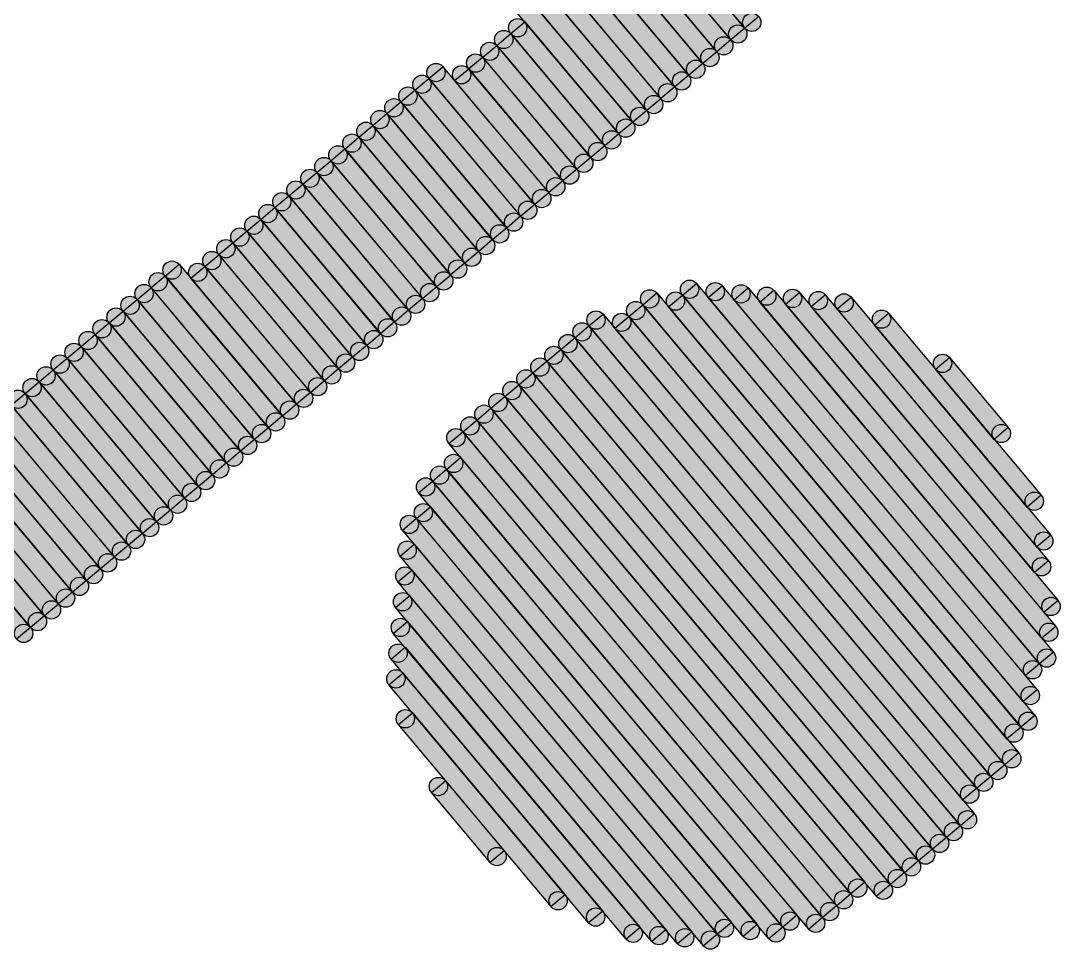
# Model space of a CAD drawing. Header units: millimetres. Extents: x -4 to 157, y -60 to 103.
# Drawn here: x 109.938 to 112.072, y -10.25 to -8.344 of the extents above; entities that cross this region are included whole.
import ezdxf

# ---------------------------------------------------------------- set-up
doc = ezdxf.new("R2010")
doc.units = ezdxf.units.MM
doc.layers.add('BottomSolder', color=6, linetype='Continuous', true_color=0xff00ff)

msp = doc.modelspace()

# ---------------------------------------------------------------- hatches: boundary and pattern name
at = {"layer": 'BottomSolder', "true_color": 0xff00ff}
for points in [[(95.9602, 10.0707), (95.989, 10.0948), (111.4536, -8.3351), (111.4248, -8.3593)], [(95.9314, 10.0466), (95.9602, 10.0708), (111.4249, -8.3592), (111.3961, -8.3833)], [(95.9028, 10.0225), (95.9316, 10.0466), (111.3959, -8.3834), (111.3672, -8.4075)], [(95.8739, 9.9983), (95.9027, 10.0224), (111.3674, -8.4075), (111.3387, -8.4316)], [(109.8864, -6.7594), (109.9151, -6.7352), (111.3386, -8.4315), (111.3098, -8.4557)], [(110.7262, -7.8185), (110.7549, -7.7943), (111.3097, -8.4556), (111.281, -8.4797)], [(110.9627, -8.159), (110.9915, -8.1348), (111.2811, -8.4798), (111.2524, -8.5039)], [(110.9823, -8.2406), (111.0111, -8.2164), (111.2522, -8.504), (111.2235, -8.5281)], [(110.9776, -8.2936), (111.0064, -8.2694), (111.2235, -8.5282), (111.1947, -8.5524)], [(110.9489, -8.3176), (110.9777, -8.2935), (111.1947, -8.5523), (111.166, -8.5764)], [(110.9442, -8.3705), (110.973, -8.3464), (111.166, -8.5764), (111.1373, -8.6005)], [(110.9156, -8.3945), (110.9444, -8.3704), (111.1373, -8.6006), (111.1085, -8.6247)], [(110.8868, -8.4188), (110.9155, -8.3947), (111.1085, -8.6245), (111.0798, -8.6487)], [(110.8579, -8.443), (110.8867, -8.4188), (111.0798, -8.6487), (111.0511, -8.6729)], [(110.7764, -8.4624), (110.8052, -8.4383), (111.0223, -8.697), (110.9935, -8.7211)], [(110.8292, -8.4668), (110.858, -8.4427), (111.0511, -8.6728), (111.0223, -8.6969)], [(110.7476, -8.4865), (110.7764, -8.4623), (110.9935, -8.721), (110.9648, -8.7452)], [(110.7188, -8.5107), (110.7476, -8.4866), (110.9647, -8.7454), (110.936, -8.7695)], [(110.6901, -8.5347), (110.7189, -8.5106), (110.936, -8.7694), (110.9072, -8.7936)], [(110.6613, -8.5589), (110.6901, -8.5347), (110.9072, -8.7934), (110.8785, -8.8176)], [(110.6326, -8.583), (110.6614, -8.5589), (110.8786, -8.8176), (110.8498, -8.8417)], [(110.6039, -8.6073), (110.6327, -8.5832), (110.8498, -8.8417), (110.821, -8.8658)], [(110.5751, -8.6314), (110.6038, -8.6072), (110.8211, -8.866), (110.7923, -8.8901)], [(110.5464, -8.6554), (110.5752, -8.6313), (110.7924, -8.89), (110.7636, -8.9142)], [(110.5176, -8.6795), (110.5464, -8.6554), (110.7634, -8.9141), (110.7347, -8.9383)], [(110.4889, -8.7035), (110.5176, -8.6794), (110.7347, -8.9384), (110.7059, -8.9625)], [(110.4601, -8.7277), (110.4888, -8.7036), (110.706, -8.9623), (110.6772, -8.9864)], [(110.4313, -8.7518), (110.4601, -8.7277), (110.6774, -8.9865), (110.6486, -9.0107)], [(110.4026, -8.776), (110.4313, -8.7518), (110.6486, -9.0106), (110.6198, -9.0348)], [(110.3738, -8.8001), (110.4026, -8.776), (110.6197, -9.0346), (110.5909, -9.0587)], [(110.3451, -8.8241), (110.3739, -8.8), (110.591, -9.0589), (110.5623, -9.083)], [(110.3164, -8.8483), (110.3451, -8.8242), (110.5623, -9.0831), (110.5336, -9.1072)], [(110.2347, -8.868), (110.2635, -8.8438), (110.5047, -9.1312), (110.476, -9.1554)], [(110.2876, -8.8725), (110.3163, -8.8484), (110.5334, -9.1071), (110.5047, -9.1312)], [(110.206, -8.8919), (110.2348, -8.8678), (110.476, -9.1553), (110.4472, -9.1795)], [(110.1772, -8.9162), (110.2059, -8.892), (110.4472, -9.1795), (110.4185, -9.2036)], [(111.297, -8.9074), (111.3258, -8.8832), (112.0253, -9.7172), (111.9966, -9.7413)], [(111.3498, -8.9122), (111.3785, -8.8881), (112.03, -9.6643), (112.0012, -9.6884)], [(111.4027, -8.9168), (111.4315, -8.8926), (112.0587, -9.6402), (112.0299, -9.6643)], [(111.4556, -8.9214), (111.4843, -8.8973), (112.0634, -9.5873), (112.0347, -9.6114)], [(110.1485, -8.9403), (110.1773, -8.9162), (110.4185, -9.2037), (110.3898, -9.2278)], [(111.2153, -8.9269), (111.2441, -8.9028), (111.9919, -9.7942), (111.9631, -9.8184)], [(111.2682, -8.9315), (111.297, -8.9074), (112.0205, -9.77), (111.9918, -9.7942)], [(111.5085, -8.9261), (111.5373, -8.902), (112.068, -9.5343), (112.0392, -9.5584)], [(111.5613, -8.9305), (111.59, -8.9064), (112.0485, -9.4527), (112.0197, -9.4768)], [(111.6142, -8.9353), (111.6429, -8.9112), (112.053, -9.3999), (112.0243, -9.4241)], [(110.1196, -8.9643), (110.1484, -8.9402), (110.3898, -9.2278), (110.361, -9.2519)], [(111.1866, -8.951), (111.2153, -8.9269), (111.9873, -9.847), (111.9585, -9.8712)], [(111.105, -8.9706), (111.1338, -8.9465), (111.9298, -9.8953), (111.901, -9.9195)], [(111.1578, -8.9752), (111.1866, -8.951), (111.9585, -9.8712), (111.9297, -9.8953)], [(111.6912, -8.9686), (111.7199, -8.9445), (112.0335, -9.3182), (112.0048, -9.3423)], [(110.0909, -8.9883), (110.1196, -8.9642), (110.3609, -9.2518), (110.3321, -9.2759)], [(111.0762, -8.9948), (111.105, -8.9706), (111.901, -9.9195), (111.8723, -9.9436)], [(110.0622, -9.0125), (110.0909, -8.9884), (110.3322, -9.276), (110.3035, -9.3001)], [(111.0474, -9.0189), (111.0761, -8.9947), (111.8963, -9.9723), (111.8676, -9.9964)], [(110.0336, -9.0368), (110.0623, -9.0127), (110.3036, -9.3002), (110.2749, -9.3243)], [(111.0186, -9.0429), (111.0473, -9.0188), (111.8677, -9.9965), (111.839, -10.0207)], [(110.0047, -9.0609), (110.0335, -9.0368), (110.2748, -9.3243), (110.246, -9.3485)], [(110.9898, -9.0671), (111.0186, -9.043), (111.839, -10.0206), (111.8103, -10.0447)], [(111.8164, -9.0594), (111.8451, -9.0353), (111.9658, -9.1792), (111.937, -9.2033)], [(109.9759, -9.085), (110.0047, -9.0609), (110.246, -9.3484), (110.2172, -9.3725)], [(110.961, -9.0912), (110.9897, -9.0671), (111.8102, -10.0447), (111.7815, -10.0688)], [(109.9473, -9.1092), (109.976, -9.085), (110.2173, -9.3725), (110.1885, -9.3966)], [(109.9185, -9.1332), (109.9472, -9.1091), (110.1885, -9.3966), (110.1597, -9.4208)], [(110.9323, -9.1153), (110.9611, -9.0912), (111.7814, -10.0688), (111.7526, -10.0929)], [(110.9036, -9.1395), (110.9323, -9.1154), (111.7525, -10.0928), (111.7238, -10.1169)], [(109.8897, -9.1573), (109.9185, -9.1332), (110.1597, -9.4207), (110.1309, -9.4448)], [(110.875, -9.1637), (110.9037, -9.1395), (111.7238, -10.117), (111.695, -10.1412)], [(109.8609, -9.1816), (109.8897, -9.1574), (110.131, -9.4449), (110.1023, -9.469)], [(110.8461, -9.1879), (110.8749, -9.1638), (111.6711, -10.1125), (111.6423, -10.1366)], [(109.8322, -9.2055), (109.8609, -9.1814), (110.1022, -9.469), (110.0734, -9.4931)], [(110.8175, -9.212), (110.8462, -9.1878), (111.6422, -10.1364), (111.6135, -10.1606)], [(109.8034, -9.2297), (109.8322, -9.2056), (110.0734, -9.4932), (110.0446, -9.5173)], [(109.7748, -9.2539), (109.8036, -9.2298), (110.0447, -9.5172), (110.016, -9.5413)], [(109.693, -9.2734), (109.7218, -9.2492), (109.9871, -9.5655), (109.9584, -9.5896)], [(109.746, -9.2779), (109.7748, -9.2538), (110.0159, -9.5414), (109.9871, -9.5655)], [(110.8127, -9.2649), (110.8414, -9.2407), (111.6134, -10.1606), (111.5847, -10.1848)], [(109.6643, -9.2974), (109.6931, -9.2732), (109.9586, -9.5896), (109.9298, -9.6137)], [(110.784, -9.2889), (110.8127, -9.2648), (111.5847, -10.1848), (111.556, -10.209)], [(110.7551, -9.313), (110.7839, -9.2889), (111.5318, -10.1803), (111.5031, -10.2044)], [(110.7506, -9.3659), (110.7793, -9.3417), (111.5031, -10.2044), (111.4743, -10.2286)], [(110.7218, -9.39), (110.7505, -9.3659), (111.4504, -10.1996), (111.4216, -10.2237)], [(110.7172, -9.4429), (110.746, -9.4188), (111.3974, -10.195), (111.3687, -10.2192)], [(110.7126, -9.4959), (110.7414, -9.4718), (111.3686, -10.2191), (111.3398, -10.2433)], [(110.708, -9.5487), (110.7368, -9.5246), (111.3158, -10.2145), (111.287, -10.2387)], [(110.7033, -9.6016), (110.7321, -9.5774), (111.2629, -10.2099), (111.2341, -10.2341)], [(110.6987, -9.6543), (110.7274, -9.6302), (111.21, -10.2053), (111.1813, -10.2294)], [(110.6941, -9.7072), (110.7229, -9.6831), (111.1331, -10.172), (111.1043, -10.1961)], [(110.7137, -9.7889), (110.7424, -9.7648), (111.056, -10.1385), (111.0273, -10.1626)], [(110.7814, -9.9281), (110.8102, -9.904), (110.9307, -10.0477), (110.9019, -10.0718)]]:
    msp.add_hatch(color=6, dxfattribs=at).paths.add_polyline_path(points, flags=0)
h = msp.add_hatch(color=6, dxfattribs=at)
edge = h.paths.add_edge_path(flags=0)
edge.add_arc((110.9586, -8.3584), 0.0188, 0, 360)
h = msp.add_hatch(color=6, dxfattribs=at)
edge = h.paths.add_edge_path(flags=0)
edge.add_arc((111.4392, -8.3472), 0.0188, 0, 360)
h = msp.add_hatch(color=6, dxfattribs=at)
edge = h.paths.add_edge_path(flags=0)
edge.add_arc((110.93, -8.3825), 0.0188, 0, 360)
h = msp.add_hatch(color=6, dxfattribs=at)
edge = h.paths.add_edge_path(flags=0)
edge.add_arc((111.4105, -8.3712), 0.0188, 0, 360)
h = msp.add_hatch(color=6, dxfattribs=at)
edge = h.paths.add_edge_path(flags=0)
edge.add_arc((111.3816, -8.3955), 0.0188, 0, 360)
h = msp.add_hatch(color=6, dxfattribs=at)
edge = h.paths.add_edge_path(flags=0)
edge.add_arc((110.9011, -8.4068), 0.0188, 0, 360)
h = msp.add_hatch(color=6, dxfattribs=at)
edge = h.paths.add_edge_path(flags=0)
edge.add_arc((111.3531, -8.4195), 0.0188, 0, 360)
h = msp.add_hatch(color=6, dxfattribs=at)
edge = h.paths.add_edge_path(flags=0)
edge.add_arc((110.8723, -8.4309), 0.0188, 0, 360)
h = msp.add_hatch(color=6, dxfattribs=at)
edge = h.paths.add_edge_path(flags=0)
edge.add_arc((111.3242, -8.4436), 0.0188, 0, 360)
h = msp.add_hatch(color=6, dxfattribs=at)
edge = h.paths.add_edge_path(flags=0)
edge.add_arc((110.7908, -8.4503), 0.0188, 0, 360)
h = msp.add_hatch(color=6, dxfattribs=at)
edge = h.paths.add_edge_path(flags=0)
edge.add_arc((110.8436, -8.4548), 0.0188, 0, 360)
h = msp.add_hatch(color=6, dxfattribs=at)
edge = h.paths.add_edge_path(flags=0)
edge.add_arc((111.2953, -8.4676), 0.0188, 0, 360)
h = msp.add_hatch(color=6, dxfattribs=at)
edge = h.paths.add_edge_path(flags=0)
edge.add_arc((110.762, -8.4744), 0.0188, 0, 360)
h = msp.add_hatch(color=6, dxfattribs=at)
edge = h.paths.add_edge_path(flags=0)
edge.add_arc((110.7332, -8.4987), 0.0188, 0, 360)
h = msp.add_hatch(color=6, dxfattribs=at)
edge = h.paths.add_edge_path(flags=0)
edge.add_arc((111.2667, -8.4918), 0.0188, 0, 360)
h = msp.add_hatch(color=6, dxfattribs=at)
edge = h.paths.add_edge_path(flags=0)
edge.add_arc((110.7045, -8.5227), 0.0188, 0, 360)
h = msp.add_hatch(color=6, dxfattribs=at)
edge = h.paths.add_edge_path(flags=0)
edge.add_arc((111.2378, -8.516), 0.0188, 0, 360)
h = msp.add_hatch(color=6, dxfattribs=at)
edge = h.paths.add_edge_path(flags=0)
edge.add_arc((110.6757, -8.5468), 0.0188, 0, 360)
h = msp.add_hatch(color=6, dxfattribs=at)
edge = h.paths.add_edge_path(flags=0)
edge.add_arc((111.2091, -8.5403), 0.0188, 0, 360)
h = msp.add_hatch(color=6, dxfattribs=at)
edge = h.paths.add_edge_path(flags=0)
edge.add_arc((110.647, -8.5709), 0.0188, 0, 360)
h = msp.add_hatch(color=6, dxfattribs=at)
edge = h.paths.add_edge_path(flags=0)
edge.add_arc((111.1804, -8.5644), 0.0188, 0, 360)
h = msp.add_hatch(color=6, dxfattribs=at)
edge = h.paths.add_edge_path(flags=0)
edge.add_arc((110.6183, -8.5952), 0.0188, 0, 360)
h = msp.add_hatch(color=6, dxfattribs=at)
edge = h.paths.add_edge_path(flags=0)
edge.add_arc((111.1516, -8.5885), 0.0188, 0, 360)
h = msp.add_hatch(color=6, dxfattribs=at)
edge = h.paths.add_edge_path(flags=0)
edge.add_arc((111.1229, -8.6126), 0.0188, 0, 360)
h = msp.add_hatch(color=6, dxfattribs=at)
edge = h.paths.add_edge_path(flags=0)
edge.add_arc((110.5895, -8.6193), 0.0188, 0, 360)
h = msp.add_hatch(color=6, dxfattribs=at)
edge = h.paths.add_edge_path(flags=0)
edge.add_arc((111.0942, -8.6366), 0.0188, 0, 360)
h = msp.add_hatch(color=6, dxfattribs=at)
edge = h.paths.add_edge_path(flags=0)
edge.add_arc((110.5608, -8.6433), 0.0188, 0, 360)
h = msp.add_hatch(color=6, dxfattribs=at)
edge = h.paths.add_edge_path(flags=0)
edge.add_arc((111.0654, -8.6608), 0.0188, 0, 360)
h = msp.add_hatch(color=6, dxfattribs=at)
edge = h.paths.add_edge_path(flags=0)
edge.add_arc((110.532, -8.6675), 0.0188, 0, 360)
h = msp.add_hatch(color=6, dxfattribs=at)
edge = h.paths.add_edge_path(flags=0)
edge.add_arc((110.5032, -8.6915), 0.0188, 0, 360)
h = msp.add_hatch(color=6, dxfattribs=at)
edge = h.paths.add_edge_path(flags=0)
edge.add_arc((111.0367, -8.6849), 0.0188, 0, 360)
h = msp.add_hatch(color=6, dxfattribs=at)
edge = h.paths.add_edge_path(flags=0)
edge.add_arc((110.4744, -8.7156), 0.0188, 0, 360)
h = msp.add_hatch(color=6, dxfattribs=at)
edge = h.paths.add_edge_path(flags=0)
edge.add_arc((111.0079, -8.709), 0.0188, 0, 360)
h = msp.add_hatch(color=6, dxfattribs=at)
edge = h.paths.add_edge_path(flags=0)
edge.add_arc((110.4457, -8.7398), 0.0188, 0, 360)
h = msp.add_hatch(color=6, dxfattribs=at)
edge = h.paths.add_edge_path(flags=0)
edge.add_arc((110.9792, -8.7331), 0.0188, 0, 360)
h = msp.add_hatch(color=6, dxfattribs=at)
edge = h.paths.add_edge_path(flags=0)
edge.add_arc((110.4169, -8.7639), 0.0188, 0, 360)
h = msp.add_hatch(color=6, dxfattribs=at)
edge = h.paths.add_edge_path(flags=0)
edge.add_arc((110.9504, -8.7574), 0.0188, 0, 360)
h = msp.add_hatch(color=6, dxfattribs=at)
edge = h.paths.add_edge_path(flags=0)
edge.add_arc((110.3882, -8.7881), 0.0188, 0, 360)
h = msp.add_hatch(color=6, dxfattribs=at)
edge = h.paths.add_edge_path(flags=0)
edge.add_arc((110.9216, -8.7815), 0.0188, 0, 360)
h = msp.add_hatch(color=6, dxfattribs=at)
edge = h.paths.add_edge_path(flags=0)
edge.add_arc((110.8929, -8.8055), 0.0188, 0, 360)
h = msp.add_hatch(color=6, dxfattribs=at)
edge = h.paths.add_edge_path(flags=0)
edge.add_arc((110.3595, -8.812), 0.0188, 0, 360)
h = msp.add_hatch(color=6, dxfattribs=at)
edge = h.paths.add_edge_path(flags=0)
edge.add_arc((110.8642, -8.8296), 0.0188, 0, 360)
h = msp.add_hatch(color=6, dxfattribs=at)
edge = h.paths.add_edge_path(flags=0)
edge.add_arc((110.3307, -8.8363), 0.0188, 0, 360)
h = msp.add_hatch(color=6, dxfattribs=at)
edge = h.paths.add_edge_path(flags=0)
edge.add_arc((110.2491, -8.8559), 0.0188, 0, 360)
h = msp.add_hatch(color=6, dxfattribs=at)
edge = h.paths.add_edge_path(flags=0)
edge.add_arc((110.3019, -8.8605), 0.0188, 0, 360)
h = msp.add_hatch(color=6, dxfattribs=at)
edge = h.paths.add_edge_path(flags=0)
edge.add_arc((110.8354, -8.8538), 0.0188, 0, 360)
h = msp.add_hatch(color=6, dxfattribs=at)
edge = h.paths.add_edge_path(flags=0)
edge.add_arc((110.2204, -8.8798), 0.0188, 0, 360)
h = msp.add_hatch(color=6, dxfattribs=at)
edge = h.paths.add_edge_path(flags=0)
edge.add_arc((110.8067, -8.8781), 0.0188, 0, 360)
h = msp.add_hatch(color=6, dxfattribs=at)
edge = h.paths.add_edge_path(flags=0)
edge.add_arc((111.3114, -8.8953), 0.0188, 0, 360)
h = msp.add_hatch(color=6, dxfattribs=at)
edge = h.paths.add_edge_path(flags=0)
edge.add_arc((110.1916, -8.9041), 0.0188, 0, 360)
h = msp.add_hatch(color=6, dxfattribs=at)
edge = h.paths.add_edge_path(flags=0)
edge.add_arc((110.778, -8.9021), 0.0188, 0, 360)
h = msp.add_hatch(color=6, dxfattribs=at)
edge = h.paths.add_edge_path(flags=0)
edge.add_arc((111.2297, -8.9149), 0.0188, 0, 360)
h = msp.add_hatch(color=6, dxfattribs=at)
edge = h.paths.add_edge_path(flags=0)
edge.add_arc((111.3642, -8.9001), 0.0188, 0, 360)
h = msp.add_hatch(color=6, dxfattribs=at)
edge = h.paths.add_edge_path(flags=0)
edge.add_arc((111.4171, -8.9047), 0.0188, 0, 360)
h = msp.add_hatch(color=6, dxfattribs=at)
edge = h.paths.add_edge_path(flags=0)
edge.add_arc((111.47, -8.9094), 0.0188, 0, 360)
h = msp.add_hatch(color=6, dxfattribs=at)
edge = h.paths.add_edge_path(flags=0)
edge.add_arc((111.5229, -8.914), 0.0188, 0, 360)
h = msp.add_hatch(color=6, dxfattribs=at)
edge = h.paths.add_edge_path(flags=0)
edge.add_arc((110.1629, -8.9282), 0.0188, 0, 360)
h = msp.add_hatch(color=6, dxfattribs=at)
edge = h.paths.add_edge_path(flags=0)
edge.add_arc((110.749, -8.9262), 0.0188, 0, 360)
h = msp.add_hatch(color=6, dxfattribs=at)
edge = h.paths.add_edge_path(flags=0)
edge.add_arc((111.2826, -8.9195), 0.0188, 0, 360)
h = msp.add_hatch(color=6, dxfattribs=at)
edge = h.paths.add_edge_path(flags=0)
edge.add_arc((111.5757, -8.9184), 0.0188, 0, 360)
h = msp.add_hatch(color=6, dxfattribs=at)
edge = h.paths.add_edge_path(flags=0)
edge.add_arc((111.6286, -8.9233), 0.0188, 0, 360)
h = msp.add_hatch(color=6, dxfattribs=at)
edge = h.paths.add_edge_path(flags=0)
edge.add_arc((110.134, -8.9523), 0.0188, 0, 360)
h = msp.add_hatch(color=6, dxfattribs=at)
edge = h.paths.add_edge_path(flags=0)
edge.add_arc((110.7203, -8.9504), 0.0188, 0, 360)
h = msp.add_hatch(color=6, dxfattribs=at)
edge = h.paths.add_edge_path(flags=0)
edge.add_arc((111.1194, -8.9585), 0.0188, 0, 360)
h = msp.add_hatch(color=6, dxfattribs=at)
edge = h.paths.add_edge_path(flags=0)
edge.add_arc((111.2009, -8.939), 0.0188, 0, 360)
h = msp.add_hatch(color=6, dxfattribs=at)
edge = h.paths.add_edge_path(flags=0)
edge.add_arc((111.7056, -8.9566), 0.0188, 0, 360)
h = msp.add_hatch(color=6, dxfattribs=at)
edge = h.paths.add_edge_path(flags=0)
edge.add_arc((110.1052, -8.9763), 0.0188, 0, 360)
h = msp.add_hatch(color=6, dxfattribs=at)
edge = h.paths.add_edge_path(flags=0)
edge.add_arc((110.6916, -8.9744), 0.0188, 0, 360)
h = msp.add_hatch(color=6, dxfattribs=at)
edge = h.paths.add_edge_path(flags=0)
edge.add_arc((111.1722, -8.9631), 0.0188, 0, 360)
h = msp.add_hatch(color=6, dxfattribs=at)
edge = h.paths.add_edge_path(flags=0)
edge.add_arc((110.0766, -9.0004), 0.0188, 0, 360)
h = msp.add_hatch(color=6, dxfattribs=at)
edge = h.paths.add_edge_path(flags=0)
edge.add_arc((110.663, -8.9986), 0.0188, 0, 360)
h = msp.add_hatch(color=6, dxfattribs=at)
edge = h.paths.add_edge_path(flags=0)
edge.add_arc((111.0906, -8.9827), 0.0188, 0, 360)
h = msp.add_hatch(color=6, dxfattribs=at)
edge = h.paths.add_edge_path(flags=0)
edge.add_arc((110.6342, -9.0227), 0.0188, 0, 360)
h = msp.add_hatch(color=6, dxfattribs=at)
edge = h.paths.add_edge_path(flags=0)
edge.add_arc((111.0618, -9.0068), 0.0188, 0, 360)
h = msp.add_hatch(color=6, dxfattribs=at)
edge = h.paths.add_edge_path(flags=0)
edge.add_arc((110.0479, -9.0247), 0.0188, 0, 360)
h = msp.add_hatch(color=6, dxfattribs=at)
edge = h.paths.add_edge_path(flags=0)
edge.add_arc((111.0329, -9.0309), 0.0188, 0, 360)
h = msp.add_hatch(color=6, dxfattribs=at)
edge = h.paths.add_edge_path(flags=0)
edge.add_arc((110.0191, -9.0488), 0.0188, 0, 360)
h = msp.add_hatch(color=6, dxfattribs=at)
edge = h.paths.add_edge_path(flags=0)
edge.add_arc((110.6053, -9.0467), 0.0188, 0, 360)
h = msp.add_hatch(color=6, dxfattribs=at)
edge = h.paths.add_edge_path(flags=0)
edge.add_arc((111.0042, -9.055), 0.0188, 0, 360)
h = msp.add_hatch(color=6, dxfattribs=at)
edge = h.paths.add_edge_path(flags=0)
edge.add_arc((111.8308, -9.0474), 0.0188, 0, 360)
h = msp.add_hatch(color=6, dxfattribs=at)
edge = h.paths.add_edge_path(flags=0)
edge.add_arc((109.9903, -9.073), 0.0188, 0, 360)
h = msp.add_hatch(color=6, dxfattribs=at)
edge = h.paths.add_edge_path(flags=0)
edge.add_arc((110.5767, -9.0709), 0.0188, 0, 360)
h = msp.add_hatch(color=6, dxfattribs=at)
edge = h.paths.add_edge_path(flags=0)
edge.add_arc((110.9754, -9.0792), 0.0188, 0, 360)
h = msp.add_hatch(color=6, dxfattribs=at)
edge = h.paths.add_edge_path(flags=0)
edge.add_arc((109.9616, -9.0971), 0.0188, 0, 360)
h = msp.add_hatch(color=6, dxfattribs=at)
edge = h.paths.add_edge_path(flags=0)
edge.add_arc((110.548, -9.0952), 0.0188, 0, 360)
h = msp.add_hatch(color=6, dxfattribs=at)
edge = h.paths.add_edge_path(flags=0)
edge.add_arc((110.9467, -9.1032), 0.0188, 0, 360)
h = msp.add_hatch(color=6, dxfattribs=at)
edge = h.paths.add_edge_path(flags=0)
edge.add_arc((109.9328, -9.1211), 0.0188, 0, 360)
h = msp.add_hatch(color=6, dxfattribs=at)
edge = h.paths.add_edge_path(flags=0)
edge.add_arc((110.5191, -9.1191), 0.0188, 0, 360)
h = msp.add_hatch(color=6, dxfattribs=at)
edge = h.paths.add_edge_path(flags=0)
edge.add_arc((110.918, -9.1275), 0.0188, 0, 360)
h = msp.add_hatch(color=6, dxfattribs=at)
edge = h.paths.add_edge_path(flags=0)
edge.add_arc((110.4904, -9.1433), 0.0188, 0, 360)
h = msp.add_hatch(color=6, dxfattribs=at)
edge = h.paths.add_edge_path(flags=0)
edge.add_arc((110.8893, -9.1516), 0.0188, 0, 360)
h = msp.add_hatch(color=6, dxfattribs=at)
edge = h.paths.add_edge_path(flags=0)
edge.add_arc((110.4616, -9.1674), 0.0188, 0, 360)
h = msp.add_hatch(color=6, dxfattribs=at)
edge = h.paths.add_edge_path(flags=0)
edge.add_arc((110.4328, -9.1915), 0.0188, 0, 360)
h = msp.add_hatch(color=6, dxfattribs=at)
edge = h.paths.add_edge_path(flags=0)
edge.add_arc((110.8605, -9.1758), 0.0188, 0, 360)
h = msp.add_hatch(color=6, dxfattribs=at)
edge = h.paths.add_edge_path(flags=0)
edge.add_arc((111.9514, -9.1913), 0.0188, 0, 360)
h = msp.add_hatch(color=6, dxfattribs=at)
edge = h.paths.add_edge_path(flags=0)
edge.add_arc((110.4042, -9.2157), 0.0188, 0, 360)
h = msp.add_hatch(color=6, dxfattribs=at)
edge = h.paths.add_edge_path(flags=0)
edge.add_arc((110.8319, -9.1999), 0.0188, 0, 360)
h = msp.add_hatch(color=6, dxfattribs=at)
edge = h.paths.add_edge_path(flags=0)
edge.add_arc((110.3754, -9.2399), 0.0188, 0, 360)
h = msp.add_hatch(color=6, dxfattribs=at)
edge = h.paths.add_edge_path(flags=0)
edge.add_arc((110.827, -9.2528), 0.0188, 0, 360)
h = msp.add_hatch(color=6, dxfattribs=at)
edge = h.paths.add_edge_path(flags=0)
edge.add_arc((110.3465, -9.2639), 0.0188, 0, 360)
h = msp.add_hatch(color=6, dxfattribs=at)
edge = h.paths.add_edge_path(flags=0)
edge.add_arc((110.7983, -9.2768), 0.0188, 0, 360)
h = msp.add_hatch(color=6, dxfattribs=at)
edge = h.paths.add_edge_path(flags=0)
edge.add_arc((110.3178, -9.288), 0.0188, 0, 360)
h = msp.add_hatch(color=6, dxfattribs=at)
edge = h.paths.add_edge_path(flags=0)
edge.add_arc((110.7695, -9.301), 0.0188, 0, 360)
h = msp.add_hatch(color=6, dxfattribs=at)
edge = h.paths.add_edge_path(flags=0)
edge.add_arc((110.2892, -9.3122), 0.0188, 0, 360)
h = msp.add_hatch(color=6, dxfattribs=at)
edge = h.paths.add_edge_path(flags=0)
edge.add_arc((110.2604, -9.3364), 0.0188, 0, 360)
h = msp.add_hatch(color=6, dxfattribs=at)
edge = h.paths.add_edge_path(flags=0)
edge.add_arc((112.0191, -9.3303), 0.0188, 0, 360)
h = msp.add_hatch(color=6, dxfattribs=at)
edge = h.paths.add_edge_path(flags=0)
edge.add_arc((110.2316, -9.3604), 0.0188, 0, 360)
h = msp.add_hatch(color=6, dxfattribs=at)
edge = h.paths.add_edge_path(flags=0)
edge.add_arc((110.7649, -9.3538), 0.0188, 0, 360)
h = msp.add_hatch(color=6, dxfattribs=at)
edge = h.paths.add_edge_path(flags=0)
edge.add_arc((110.2029, -9.3846), 0.0188, 0, 360)
h = msp.add_hatch(color=6, dxfattribs=at)
edge = h.paths.add_edge_path(flags=0)
edge.add_arc((110.7362, -9.3779), 0.0188, 0, 360)
h = msp.add_hatch(color=6, dxfattribs=at)
edge = h.paths.add_edge_path(flags=0)
edge.add_arc((110.1741, -9.4087), 0.0188, 0, 360)
h = msp.add_hatch(color=6, dxfattribs=at)
edge = h.paths.add_edge_path(flags=0)
edge.add_arc((112.0387, -9.412), 0.0188, 0, 360)
h = msp.add_hatch(color=6, dxfattribs=at)
edge = h.paths.add_edge_path(flags=0)
edge.add_arc((110.1453, -9.4328), 0.0188, 0, 360)
h = msp.add_hatch(color=6, dxfattribs=at)
edge = h.paths.add_edge_path(flags=0)
edge.add_arc((110.7316, -9.4309), 0.0188, 0, 360)
h = msp.add_hatch(color=6, dxfattribs=at)
edge = h.paths.add_edge_path(flags=0)
edge.add_arc((110.1167, -9.457), 0.0188, 0, 360)
h = msp.add_hatch(color=6, dxfattribs=at)
edge = h.paths.add_edge_path(flags=0)
edge.add_arc((112.0341, -9.4648), 0.0188, 0, 360)
h = msp.add_hatch(color=6, dxfattribs=at)
edge = h.paths.add_edge_path(flags=0)
edge.add_arc((110.0878, -9.481), 0.0188, 0, 360)
h = msp.add_hatch(color=6, dxfattribs=at)
edge = h.paths.add_edge_path(flags=0)
edge.add_arc((110.727, -9.4838), 0.0188, 0, 360)
h = msp.add_hatch(color=6, dxfattribs=at)
edge = h.paths.add_edge_path(flags=0)
edge.add_arc((110.059, -9.5052), 0.0188, 0, 360)
h = msp.add_hatch(color=6, dxfattribs=at)
edge = h.paths.add_edge_path(flags=0)
edge.add_arc((110.0304, -9.5293), 0.0188, 0, 360)
h = msp.add_hatch(color=6, dxfattribs=at)
edge = h.paths.add_edge_path(flags=0)
edge.add_arc((110.0015, -9.5534), 0.0188, 0, 360)
h = msp.add_hatch(color=6, dxfattribs=at)
edge = h.paths.add_edge_path(flags=0)
edge.add_arc((110.7224, -9.5367), 0.0188, 0, 360)
h = msp.add_hatch(color=6, dxfattribs=at)
edge = h.paths.add_edge_path(flags=0)
edge.add_arc((112.0536, -9.5464), 0.0188, 0, 360)
h = msp.add_hatch(color=6, dxfattribs=at)
edge = h.paths.add_edge_path(flags=0)
edge.add_arc((109.9728, -9.5775), 0.0188, 0, 360)
h = msp.add_hatch(color=6, dxfattribs=at)
edge = h.paths.add_edge_path(flags=0)
edge.add_arc((110.7177, -9.5895), 0.0188, 0, 360)
h = msp.add_hatch(color=6, dxfattribs=at)
edge = h.paths.add_edge_path(flags=0)
edge.add_arc((112.049, -9.5993), 0.0188, 0, 360)
h = msp.add_hatch(color=6, dxfattribs=at)
edge = h.paths.add_edge_path(flags=0)
edge.add_arc((109.9442, -9.6016), 0.0188, 0, 360)
h = msp.add_hatch(color=6, dxfattribs=at)
edge = h.paths.add_edge_path(flags=0)
edge.add_arc((110.7131, -9.6423), 0.0188, 0, 360)
h = msp.add_hatch(color=6, dxfattribs=at)
edge = h.paths.add_edge_path(flags=0)
edge.add_arc((112.0443, -9.6523), 0.0188, 0, 360)
h = msp.add_hatch(color=6, dxfattribs=at)
edge = h.paths.add_edge_path(flags=0)
edge.add_arc((112.0156, -9.6763), 0.0188, 0, 360)
h = msp.add_hatch(color=6, dxfattribs=at)
edge = h.paths.add_edge_path(flags=0)
edge.add_arc((110.7085, -9.6951), 0.0188, 0, 360)
h = msp.add_hatch(color=6, dxfattribs=at)
edge = h.paths.add_edge_path(flags=0)
edge.add_arc((112.0109, -9.7292), 0.0188, 0, 360)
h = msp.add_hatch(color=6, dxfattribs=at)
edge = h.paths.add_edge_path(flags=0)
edge.add_arc((110.728, -9.7769), 0.0188, 0, 360)
h = msp.add_hatch(color=6, dxfattribs=at)
edge = h.paths.add_edge_path(flags=0)
edge.add_arc((112.0062, -9.7821), 0.0188, 0, 360)
h = msp.add_hatch(color=6, dxfattribs=at)
edge = h.paths.add_edge_path(flags=0)
edge.add_arc((111.9775, -9.8063), 0.0188, 0, 360)
h = msp.add_hatch(color=6, dxfattribs=at)
edge = h.paths.add_edge_path(flags=0)
edge.add_arc((111.9729, -9.8591), 0.0188, 0, 360)
h = msp.add_hatch(color=6, dxfattribs=at)
edge = h.paths.add_edge_path(flags=0)
edge.add_arc((111.9441, -9.8832), 0.0188, 0, 360)
h = msp.add_hatch(color=6, dxfattribs=at)
edge = h.paths.add_edge_path(flags=0)
edge.add_arc((110.7958, -9.916), 0.0188, 0, 360)
h = msp.add_hatch(color=6, dxfattribs=at)
edge = h.paths.add_edge_path(flags=0)
edge.add_arc((111.9154, -9.9074), 0.0188, 0, 360)
h = msp.add_hatch(color=6, dxfattribs=at)
edge = h.paths.add_edge_path(flags=0)
edge.add_arc((111.8867, -9.9315), 0.0188, 0, 360)
h = msp.add_hatch(color=6, dxfattribs=at)
edge = h.paths.add_edge_path(flags=0)
edge.add_arc((111.8819, -9.9843), 0.0188, 0, 360)
h = msp.add_hatch(color=6, dxfattribs=at)
edge = h.paths.add_edge_path(flags=0)
edge.add_arc((111.8533, -10.0086), 0.0188, 0, 360)
h = msp.add_hatch(color=6, dxfattribs=at)
edge = h.paths.add_edge_path(flags=0)
edge.add_arc((111.8247, -10.0327), 0.0188, 0, 360)
h = msp.add_hatch(color=6, dxfattribs=at)
edge = h.paths.add_edge_path(flags=0)
edge.add_arc((110.9163, -10.0597), 0.0188, 0, 360)
h = msp.add_hatch(color=6, dxfattribs=at)
edge = h.paths.add_edge_path(flags=0)
edge.add_arc((111.7959, -10.0567), 0.0188, 0, 360)
h = msp.add_hatch(color=6, dxfattribs=at)
edge = h.paths.add_edge_path(flags=0)
edge.add_arc((111.767, -10.0809), 0.0188, 0, 360)
h = msp.add_hatch(color=6, dxfattribs=at)
edge = h.paths.add_edge_path(flags=0)
edge.add_arc((111.7382, -10.1049), 0.0188, 0, 360)
h = msp.add_hatch(color=6, dxfattribs=at)
edge = h.paths.add_edge_path(flags=0)
edge.add_arc((111.6567, -10.1246), 0.0188, 0, 360)
h = msp.add_hatch(color=6, dxfattribs=at)
edge = h.paths.add_edge_path(flags=0)
edge.add_arc((111.7094, -10.1291), 0.0188, 0, 360)
h = msp.add_hatch(color=6, dxfattribs=at)
edge = h.paths.add_edge_path(flags=0)
edge.add_arc((111.0416, -10.1505), 0.0188, 0, 360)
h = msp.add_hatch(color=6, dxfattribs=at)
edge = h.paths.add_edge_path(flags=0)
edge.add_arc((111.6278, -10.1485), 0.0188, 0, 360)
h = msp.add_hatch(color=6, dxfattribs=at)
edge = h.paths.add_edge_path(flags=0)
edge.add_arc((111.5991, -10.1727), 0.0188, 0, 360)
h = msp.add_hatch(color=6, dxfattribs=at)
edge = h.paths.add_edge_path(flags=0)
edge.add_arc((111.1187, -10.184), 0.0188, 0, 360)
h = msp.add_hatch(color=6, dxfattribs=at)
edge = h.paths.add_edge_path(flags=0)
edge.add_arc((111.5174, -10.1923), 0.0188, 0, 360)
h = msp.add_hatch(color=6, dxfattribs=at)
edge = h.paths.add_edge_path(flags=0)
edge.add_arc((111.5704, -10.1969), 0.0188, 0, 360)
h = msp.add_hatch(color=6, dxfattribs=at)
edge = h.paths.add_edge_path(flags=0)
edge.add_arc((111.1957, -10.2174), 0.0188, 0, 360)
h = msp.add_hatch(color=6, dxfattribs=at)
edge = h.paths.add_edge_path(flags=0)
edge.add_arc((111.3831, -10.2071), 0.0188, 0, 360)
h = msp.add_hatch(color=6, dxfattribs=at)
edge = h.paths.add_edge_path(flags=0)
edge.add_arc((111.436, -10.2117), 0.0188, 0, 360)
h = msp.add_hatch(color=6, dxfattribs=at)
edge = h.paths.add_edge_path(flags=0)
edge.add_arc((111.4887, -10.2165), 0.0188, 0, 360)
h = msp.add_hatch(color=6, dxfattribs=at)
edge = h.paths.add_edge_path(flags=0)
edge.add_arc((111.2485, -10.222), 0.0188, 0, 360)
h = msp.add_hatch(color=6, dxfattribs=at)
edge = h.paths.add_edge_path(flags=0)
edge.add_arc((111.3014, -10.2266), 0.0188, 0, 360)
h = msp.add_hatch(color=6, dxfattribs=at)
edge = h.paths.add_edge_path(flags=0)
edge.add_arc((111.3542, -10.2312), 0.0188, 0, 360)

# ---------------------------------------------------------------- linework, layer by layer
at = {"layer": 'BottomSolder', "color": 6, "true_color": 0xff00ff}
for p, q in [((95.9602, 10.0708), (111.4249, -8.3592)), ((111.4248, -8.3593), (95.9602, 10.0707)), ((111.3961, -8.3833), (95.9314, 10.0466)), ((95.9316, 10.0466), (111.3959, -8.3834)), ((95.9027, 10.0224), (111.3674, -8.4075)), ((111.3672, -8.4075), (95.9028, 10.0225)), ((111.3387, -8.4316), (95.8739, 9.9983)), ((109.9151, -6.7352), (111.3386, -8.4315)), ((111.3098, -8.4557), (109.8864, -6.7594)), ((110.7549, -7.7943), (111.3097, -8.4556)), ((111.281, -8.4797), (110.7262, -7.8185)), ((110.9915, -8.1348), (111.2811, -8.4798)), ((111.2524, -8.5039), (110.9627, -8.159)), ((111.0111, -8.2164), (111.2522, -8.504)), ((111.2235, -8.5281), (110.9823, -8.2406)), ((111.0064, -8.2694), (111.2235, -8.5282)), ((111.1947, -8.5524), (110.9776, -8.2936)), ((110.9777, -8.2935), (111.1947, -8.5523)), ((111.166, -8.5764), (110.9489, -8.3176)), ((111.4536, -8.3351), (111.4248, -8.3593)), ((110.9442, -8.3705), (110.973, -8.3464)), ((110.973, -8.3464), (111.166, -8.5764)), ((111.4249, -8.3592), (111.3961, -8.3833)), ((110.9156, -8.3945), (110.9444, -8.3704)), ((111.1373, -8.6005), (110.9442, -8.3705)), ((110.9444, -8.3704), (111.1373, -8.6006)), ((111.3959, -8.3834), (111.3672, -8.4075)), ((110.8868, -8.4188), (110.9155, -8.3947)), ((110.9155, -8.3947), (111.1085, -8.6245)), ((111.1085, -8.6247), (110.9156, -8.3945)), ((111.3674, -8.4075), (111.3387, -8.4316)), ((110.8579, -8.443), (110.8867, -8.4188)), ((110.8867, -8.4188), (111.0798, -8.6487)), ((111.0798, -8.6487), (110.8868, -8.4188)), ((110.7764, -8.4624), (110.8052, -8.4383)), ((110.8052, -8.4383), (111.0223, -8.697)), ((110.8292, -8.4668), (110.858, -8.4427)), ((111.0511, -8.6729), (110.8579, -8.443)), ((110.858, -8.4427), (111.0511, -8.6728)), ((111.3386, -8.4315), (111.3098, -8.4557)), ((110.7476, -8.4865), (110.7764, -8.4623)), ((110.7764, -8.4623), (110.9935, -8.721)), ((110.9935, -8.7211), (110.7764, -8.4624)), ((111.0223, -8.6969), (110.8292, -8.4668)), ((111.3097, -8.4556), (111.281, -8.4797)), ((110.7188, -8.5107), (110.7476, -8.4866)), ((110.9648, -8.7452), (110.7476, -8.4865)), ((110.7476, -8.4866), (110.9647, -8.7454)), ((111.2811, -8.4798), (111.2524, -8.5039)), ((110.6901, -8.5347), (110.7189, -8.5106)), ((110.936, -8.7695), (110.7188, -8.5107)), ((110.7189, -8.5106), (110.936, -8.7694)), ((111.2522, -8.504), (111.2235, -8.5281)), ((110.6613, -8.5589), (110.6901, -8.5347)), ((110.9072, -8.7936), (110.6901, -8.5347)), ((110.6901, -8.5347), (110.9072, -8.7934)), ((111.2235, -8.5282), (111.1947, -8.5524)), ((111.1947, -8.5523), (111.166, -8.5764)), ((110.6326, -8.583), (110.6614, -8.5589)), ((110.8785, -8.8176), (110.6613, -8.5589)), ((110.6614, -8.5589), (110.8786, -8.8176)), ((111.166, -8.5764), (111.1373, -8.6005)), ((110.6039, -8.6073), (110.6327, -8.5832)), ((110.8498, -8.8417), (110.6326, -8.583)), ((110.6327, -8.5832), (110.8498, -8.8417)), ((110.5751, -8.6314), (110.6038, -8.6072)), ((110.6038, -8.6072), (110.8211, -8.866)), ((110.821, -8.8658), (110.6039, -8.6073)), ((111.1373, -8.6006), (111.1085, -8.6247)), ((110.5464, -8.6554), (110.5752, -8.6313)), ((110.7923, -8.8901), (110.5751, -8.6314)), ((110.5752, -8.6313), (110.7924, -8.89)), ((111.1085, -8.6245), (111.0798, -8.6487)), ((110.5176, -8.6795), (110.5464, -8.6554)), ((110.7636, -8.9142), (110.5464, -8.6554)), ((110.5464, -8.6554), (110.7634, -8.9141)), ((111.0798, -8.6487), (111.0511, -8.6729)), ((110.4889, -8.7035), (110.5176, -8.6794)), ((110.5176, -8.6794), (110.7347, -8.9384)), ((110.7347, -8.9383), (110.5176, -8.6795)), ((111.0511, -8.6728), (111.0223, -8.6969)), ((110.4601, -8.7277), (110.4888, -8.7036)), ((110.4888, -8.7036), (110.706, -8.9623)), ((110.7059, -8.9625), (110.4889, -8.7035)), ((111.0223, -8.697), (110.9935, -8.7211)), ((110.9935, -8.721), (110.9648, -8.7452)), ((110.4313, -8.7518), (110.4601, -8.7277)), ((110.6772, -8.9864), (110.4601, -8.7277)), ((110.4601, -8.7277), (110.6774, -8.9865)), ((110.9647, -8.7454), (110.936, -8.7695)), ((110.4026, -8.776), (110.4313, -8.7518)), ((110.6486, -9.0107), (110.4313, -8.7518)), ((110.4313, -8.7518), (110.6486, -9.0106)), ((110.936, -8.7694), (110.9072, -8.7936)), ((110.3738, -8.8001), (110.4026, -8.776)), ((110.6198, -9.0348), (110.4026, -8.776)), ((110.4026, -8.776), (110.6197, -9.0346)), ((110.3451, -8.8241), (110.3739, -8.8)), ((110.5909, -9.0587), (110.3738, -8.8001)), ((110.3739, -8.8), (110.591, -9.0589)), ((110.9072, -8.7934), (110.8785, -8.8176)), ((110.3164, -8.8483), (110.3451, -8.8242)), ((110.5623, -9.083), (110.3451, -8.8241)), ((110.3451, -8.8242), (110.5623, -9.0831)), ((110.8786, -8.8176), (110.8498, -8.8417)), ((110.2347, -8.868), (110.2635, -8.8438)), ((110.2635, -8.8438), (110.5047, -9.1312)), ((110.2876, -8.8725), (110.3163, -8.8484)), ((110.3163, -8.8484), (110.5334, -9.1071)), ((110.5336, -9.1072), (110.3164, -8.8483)), ((110.8498, -8.8417), (110.821, -8.8658)), ((110.206, -8.8919), (110.2348, -8.8678)), ((110.476, -9.1554), (110.2347, -8.868)), ((110.2348, -8.8678), (110.476, -9.1553)), ((110.5047, -9.1312), (110.2876, -8.8725)), ((110.8211, -8.866), (110.7923, -8.8901)), ((110.1772, -8.9162), (110.2059, -8.892)), ((110.2059, -8.892), (110.4472, -9.1795)), ((110.4472, -9.1795), (110.206, -8.8919)), ((110.7924, -8.89), (110.7636, -8.9142)), ((111.297, -8.9074), (111.3258, -8.8832)), ((111.3258, -8.8832), (112.0253, -9.7172)), ((111.3498, -8.9122), (111.3785, -8.8881)), ((111.3785, -8.8881), (112.03, -9.6643)), ((111.4027, -8.9168), (111.4315, -8.8926)), ((111.4315, -8.8926), (112.0587, -9.6402)), ((111.4556, -8.9214), (111.4843, -8.8973)), ((111.4843, -8.8973), (112.0634, -9.5873)), ((110.1485, -8.9403), (110.1773, -8.9162)), ((110.4185, -9.2036), (110.1772, -8.9162)), ((110.1773, -8.9162), (110.4185, -9.2037)), ((110.7634, -8.9141), (110.7347, -8.9383)), ((111.2153, -8.9269), (111.2441, -8.9028)), ((111.2441, -8.9028), (111.9919, -9.7942)), ((111.2682, -8.9315), (111.297, -8.9074)), ((111.9966, -9.7413), (111.297, -8.9074)), ((111.297, -8.9074), (112.0205, -9.77)), ((112.0012, -9.6884), (111.3498, -8.9122)), ((112.0299, -9.6643), (111.4027, -8.9168)), ((111.5085, -8.9261), (111.5373, -8.902)), ((111.5373, -8.902), (112.068, -9.5343)), ((111.5613, -8.9305), (111.59, -8.9064)), ((111.59, -8.9064), (112.0485, -9.4527)), ((111.6142, -8.9353), (111.6429, -8.9112)), ((111.6429, -8.9112), (112.053, -9.3999)), ((110.1196, -8.9643), (110.1484, -8.9402)), ((110.1484, -8.9402), (110.3898, -9.2278)), ((110.3898, -9.2278), (110.1485, -8.9403)), ((110.7347, -8.9384), (110.7059, -8.9625)), ((111.1866, -8.951), (111.2153, -8.9269)), ((111.9631, -9.8184), (111.2153, -8.9269)), ((111.2153, -8.9269), (111.9873, -9.847)), ((111.9918, -9.7942), (111.2682, -8.9315)), ((112.0347, -9.6114), (111.4556, -8.9214)), ((112.0392, -9.5584), (111.5085, -8.9261)), ((112.0197, -9.4768), (111.5613, -8.9305)), ((112.0243, -9.4241), (111.6142, -8.9353)), ((110.706, -8.9623), (110.6772, -8.9864)), ((111.105, -8.9706), (111.1338, -8.9465)), ((111.1338, -8.9465), (111.9298, -9.8953)), ((111.1578, -8.9752), (111.1866, -8.951)), ((111.9585, -9.8712), (111.1866, -8.951)), ((111.1866, -8.951), (111.9585, -9.8712)), ((111.6912, -8.9686), (111.7199, -8.9445)), ((111.7199, -8.9445), (112.0335, -9.3182)), ((110.0909, -8.9883), (110.1196, -8.9642)), ((110.1196, -8.9642), (110.3609, -9.2518)), ((110.361, -9.2519), (110.1196, -8.9643)), ((111.0762, -8.9948), (111.105, -8.9706)), ((111.901, -9.9195), (111.105, -8.9706)), ((111.105, -8.9706), (111.901, -9.9195)), ((111.9297, -9.8953), (111.1578, -8.9752)), ((112.0048, -9.3423), (111.6912, -8.9686)), ((110.0622, -9.0125), (110.0909, -8.9884)), ((110.3321, -9.2759), (110.0909, -8.9883)), ((110.0909, -8.9884), (110.3322, -9.276)), ((110.6774, -8.9865), (110.6486, -9.0107)), ((111.0474, -9.0189), (111.0761, -8.9947)), ((111.0761, -8.9947), (111.8963, -9.9723)), ((111.8723, -9.9436), (111.0762, -8.9948)), ((110.0336, -9.0368), (110.0623, -9.0127)), ((110.3035, -9.3001), (110.0622, -9.0125)), ((110.0623, -9.0127), (110.3036, -9.3002)), ((110.6486, -9.0106), (110.6198, -9.0348)), ((111.0186, -9.0429), (111.0473, -9.0188)), ((111.0473, -9.0188), (111.8677, -9.9965)), ((111.8676, -9.9964), (111.0474, -9.0189)), ((110.0047, -9.0609), (110.0335, -9.0368)), ((110.0335, -9.0368), (110.2748, -9.3243)), ((110.2749, -9.3243), (110.0336, -9.0368)), ((110.6197, -9.0346), (110.5909, -9.0587)), ((110.9898, -9.0671), (111.0186, -9.043)), ((111.839, -10.0207), (111.0186, -9.0429)), ((111.0186, -9.043), (111.839, -10.0206)), ((111.8164, -9.0594), (111.8451, -9.0353)), ((111.8451, -9.0353), (111.9658, -9.1792)), ((109.9759, -9.085), (110.0047, -9.0609)), ((110.246, -9.3485), (110.0047, -9.0609)), ((110.0047, -9.0609), (110.246, -9.3484)), ((110.591, -9.0589), (110.5623, -9.083)), ((110.961, -9.0912), (110.9897, -9.0671)), ((110.9897, -9.0671), (111.8102, -10.0447)), ((111.8103, -10.0447), (110.9898, -9.0671)), ((111.937, -9.2033), (111.8164, -9.0594)), ((109.9473, -9.1092), (109.976, -9.085)), ((110.2172, -9.3725), (109.9759, -9.085)), ((109.976, -9.085), (110.2173, -9.3725)), ((110.5623, -9.0831), (110.5336, -9.1072)), ((109.9185, -9.1332), (109.9472, -9.1091)), ((109.9472, -9.1091), (110.1885, -9.3966)), ((110.1885, -9.3966), (109.9473, -9.1092)), ((110.5334, -9.1071), (110.5047, -9.1312)), ((110.9323, -9.1153), (110.9611, -9.0912)), ((111.7815, -10.0688), (110.961, -9.0912)), ((110.9611, -9.0912), (111.7814, -10.0688)), ((110.5047, -9.1312), (110.476, -9.1554)), ((110.9036, -9.1395), (110.9323, -9.1154)), ((111.7526, -10.0929), (110.9323, -9.1153)), ((110.9323, -9.1154), (111.7525, -10.0928)), ((110.1597, -9.4208), (109.9185, -9.1332)), ((109.9185, -9.1332), (110.1597, -9.4207)), ((110.875, -9.1637), (110.9037, -9.1395)), ((111.7238, -10.1169), (110.9036, -9.1395)), ((110.9037, -9.1395), (111.7238, -10.117)), ((110.1309, -9.4448), (109.8897, -9.1573)), ((109.8897, -9.1574), (110.131, -9.4449)), ((110.476, -9.1553), (110.4472, -9.1795)), ((110.8461, -9.1879), (110.8749, -9.1638)), ((110.8749, -9.1638), (111.6711, -10.1125)), ((111.695, -10.1412), (110.875, -9.1637)), ((109.8609, -9.1814), (110.1022, -9.469)), ((110.1023, -9.469), (109.8609, -9.1816)), ((110.4472, -9.1795), (110.4185, -9.2036)), ((110.8175, -9.212), (110.8462, -9.1878)), ((111.6423, -10.1366), (110.8461, -9.1879)), ((110.8462, -9.1878), (111.6422, -10.1364)), ((111.9658, -9.1792), (111.937, -9.2033)), ((110.0734, -9.4931), (109.8322, -9.2055)), ((109.8322, -9.2056), (110.0734, -9.4932)), ((110.4185, -9.2037), (110.3898, -9.2278)), ((111.6135, -10.1606), (110.8175, -9.212)), ((110.0446, -9.5173), (109.8034, -9.2297)), ((109.8036, -9.2298), (110.0447, -9.5172)), ((110.3898, -9.2278), (110.361, -9.2519)), ((109.7218, -9.2492), (109.9871, -9.5655)), ((109.7748, -9.2538), (110.0159, -9.5414)), ((110.016, -9.5413), (109.7748, -9.2539)), ((110.3609, -9.2518), (110.3321, -9.2759)), ((110.8127, -9.2649), (110.8414, -9.2407)), ((110.8414, -9.2407), (111.6134, -10.1606)), ((109.9584, -9.5896), (109.693, -9.2734)), ((109.6931, -9.2732), (109.9586, -9.5896)), ((109.9871, -9.5655), (109.746, -9.2779)), ((110.3322, -9.276), (110.3035, -9.3001)), ((110.784, -9.2889), (110.8127, -9.2648)), ((110.8127, -9.2648), (111.5847, -10.1848)), ((111.5847, -10.1848), (110.8127, -9.2649)), ((110.3036, -9.3002), (110.2749, -9.3243)), ((110.7551, -9.313), (110.7839, -9.2889)), ((110.7839, -9.2889), (111.5318, -10.1803)), ((111.556, -10.209), (110.784, -9.2889)), ((110.2748, -9.3243), (110.246, -9.3485)), ((111.5031, -10.2044), (110.7551, -9.313)), ((112.0335, -9.3182), (112.0048, -9.3423)), ((110.7506, -9.3659), (110.7793, -9.3417)), ((110.7793, -9.3417), (111.5031, -10.2044)), ((110.246, -9.3484), (110.2172, -9.3725)), ((110.7218, -9.39), (110.7505, -9.3659)), ((110.7505, -9.3659), (111.4504, -10.1996)), ((111.4743, -10.2286), (110.7506, -9.3659)), ((110.2173, -9.3725), (110.1885, -9.3966)), ((110.1885, -9.3966), (110.1597, -9.4208)), ((111.4216, -10.2237), (110.7218, -9.39)), ((112.053, -9.3999), (112.0243, -9.4241)), ((110.1597, -9.4207), (110.1309, -9.4448)), ((110.7172, -9.4429), (110.746, -9.4188)), ((110.746, -9.4188), (111.3974, -10.195)), ((110.131, -9.4449), (110.1023, -9.469)), ((111.3687, -10.2192), (110.7172, -9.4429)), ((112.0485, -9.4527), (112.0197, -9.4768)), ((110.1022, -9.469), (110.0734, -9.4931)), ((110.7126, -9.4959), (110.7414, -9.4718)), ((110.7414, -9.4718), (111.3686, -10.2191)), ((110.0734, -9.4932), (110.0446, -9.5173)), ((111.3398, -10.2433), (110.7126, -9.4959)), ((110.0447, -9.5172), (110.016, -9.5413)), ((110.708, -9.5487), (110.7368, -9.5246)), ((110.7368, -9.5246), (111.3158, -10.2145)), ((112.068, -9.5343), (112.0392, -9.5584)), ((110.0159, -9.5414), (109.9871, -9.5655)), ((111.287, -10.2387), (110.708, -9.5487)), ((109.9871, -9.5655), (109.9584, -9.5896)), ((110.7033, -9.6016), (110.7321, -9.5774)), ((110.7321, -9.5774), (111.2629, -10.2099)), ((109.9586, -9.5896), (109.9298, -9.6137)), ((111.2341, -10.2341), (110.7033, -9.6016)), ((112.0634, -9.5873), (112.0347, -9.6114)), ((110.6987, -9.6543), (110.7274, -9.6302)), ((110.7274, -9.6302), (111.21, -10.2053)), ((112.0587, -9.6402), (112.0299, -9.6643)), ((111.1813, -10.2294), (110.6987, -9.6543)), ((112.03, -9.6643), (112.0012, -9.6884)), ((110.6941, -9.7072), (110.7229, -9.6831)), ((110.7229, -9.6831), (111.1331, -10.172)), ((111.1043, -10.1961), (110.6941, -9.7072)), ((112.0253, -9.7172), (111.9966, -9.7413)), ((110.7137, -9.7889), (110.7424, -9.7648)), ((110.7424, -9.7648), (111.056, -10.1385)), ((112.0205, -9.77), (111.9918, -9.7942)), ((111.0273, -10.1626), (110.7137, -9.7889)), ((111.9919, -9.7942), (111.9631, -9.8184)), ((111.9873, -9.847), (111.9585, -9.8712)), ((111.9585, -9.8712), (111.9297, -9.8953)), ((111.9298, -9.8953), (111.901, -9.9195)), ((110.7814, -9.9281), (110.8102, -9.904)), ((110.8102, -9.904), (110.9307, -10.0477)), ((111.901, -9.9195), (111.8723, -9.9436)), ((110.9019, -10.0718), (110.7814, -9.9281)), ((111.8963, -9.9723), (111.8676, -9.9964)), ((111.8677, -9.9965), (111.839, -10.0207)), ((111.839, -10.0206), (111.8103, -10.0447)), ((110.9307, -10.0477), (110.9019, -10.0718)), ((111.8102, -10.0447), (111.7815, -10.0688)), ((111.7814, -10.0688), (111.7526, -10.0929)), ((111.7525, -10.0928), (111.7238, -10.1169)), ((111.6711, -10.1125), (111.6423, -10.1366)), ((111.7238, -10.117), (111.695, -10.1412)), ((111.056, -10.1385), (111.0273, -10.1626)), ((111.6422, -10.1364), (111.6135, -10.1606)), ((111.1331, -10.172), (111.1043, -10.1961)), ((111.6134, -10.1606), (111.5847, -10.1848)), ((111.3974, -10.195), (111.3687, -10.2192)), ((111.4504, -10.1996), (111.4216, -10.2237)), ((111.5318, -10.1803), (111.5031, -10.2044)), ((111.5847, -10.1848), (111.556, -10.209)), ((111.21, -10.2053), (111.1813, -10.2294)), ((111.2629, -10.2099), (111.2341, -10.2341)), ((111.3158, -10.2145), (111.287, -10.2387)), ((111.3686, -10.2191), (111.3398, -10.2433)), ((111.5031, -10.2044), (111.4743, -10.2286))]:
    msp.add_line(p, q, dxfattribs=at)
at = {"layer": 'BottomSolder'}
for centre in [(110.9586, -8.3584), (111.4392, -8.3472), (110.93, -8.3825), (111.4105, -8.3712), (111.3816, -8.3955), (110.9011, -8.4068), (111.3531, -8.4195), (110.8723, -8.4309), (111.3242, -8.4436), (110.7908, -8.4503), (110.8436, -8.4548), (111.2953, -8.4676), (110.762, -8.4744), (110.7332, -8.4987), (111.2667, -8.4918), (110.7045, -8.5227), (111.2378, -8.516), (110.6757, -8.5468), (111.2091, -8.5403), (110.647, -8.5709), (111.1804, -8.5644), (110.6183, -8.5952), (111.1516, -8.5885), (111.1229, -8.6126), (110.5895, -8.6193), (111.0942, -8.6366), (110.5608, -8.6433), (111.0654, -8.6608), (110.532, -8.6675), (110.5032, -8.6915), (111.0367, -8.6849), (110.4744, -8.7156), (111.0079, -8.709), (110.4457, -8.7398), (110.9792, -8.7331), (110.4169, -8.7639), (110.9504, -8.7574), (110.3882, -8.7881), (110.9216, -8.7815), (110.8929, -8.8055), (110.3595, -8.812), (110.8642, -8.8296), (110.3307, -8.8363), (110.2491, -8.8559), (110.3019, -8.8605), (110.8354, -8.8538), (110.2204, -8.8798), (110.8067, -8.8781), (111.3114, -8.8953), (110.1916, -8.9041), (110.778, -8.9021), (111.2297, -8.9149), (111.3642, -8.9001), (111.4171, -8.9047), (111.47, -8.9094), (111.5229, -8.914), (110.1629, -8.9282), (110.749, -8.9262), (111.2826, -8.9195), (111.5757, -8.9184), (111.6286, -8.9233), (110.134, -8.9523), (110.7203, -8.9504), (111.1194, -8.9585), (111.2009, -8.939), (111.7056, -8.9566), (110.1052, -8.9763), (110.6916, -8.9744), (111.1722, -8.9631), (110.0766, -9.0004), (110.663, -8.9986), (111.0906, -8.9827), (110.6342, -9.0227), (111.0618, -9.0068), (110.0479, -9.0247), (111.0329, -9.0309), (110.0191, -9.0488), (110.6053, -9.0467), (111.0042, -9.055), (111.8308, -9.0474), (109.9903, -9.073), (110.5767, -9.0709), (110.9754, -9.0792), (109.9616, -9.0971), (110.548, -9.0952), (110.9467, -9.1032), (109.9328, -9.1211), (110.5191, -9.1191), (110.918, -9.1275), (110.4904, -9.1433), (110.8893, -9.1516), (110.4616, -9.1674), (110.4328, -9.1915), (110.8605, -9.1758), (111.9514, -9.1913), (110.4042, -9.2157), (110.8319, -9.1999), (110.3754, -9.2399), (110.827, -9.2528), (110.3465, -9.2639), (110.7983, -9.2768), (110.3178, -9.288), (110.7695, -9.301), (110.2892, -9.3122), (110.2604, -9.3364), (112.0191, -9.3303), (110.2316, -9.3604), (110.7649, -9.3538), (110.2029, -9.3846), (110.7362, -9.3779), (110.1741, -9.4087), (112.0387, -9.412), (110.1453, -9.4328), (110.7316, -9.4309), (110.1167, -9.457), (112.0341, -9.4648), (110.0878, -9.481), (110.727, -9.4838), (110.059, -9.5052), (110.0304, -9.5293), (110.0015, -9.5534), (110.7224, -9.5367), (112.0536, -9.5464), (109.9728, -9.5775), (110.7177, -9.5895), (112.049, -9.5993), (109.9442, -9.6016), (110.7131, -9.6423), (112.0443, -9.6523), (112.0156, -9.6763), (110.7085, -9.6951), (112.0109, -9.7292), (110.728, -9.7769), (112.0062, -9.7821), (111.9775, -9.8063), (111.9729, -9.8591), (111.9441, -9.8832), (110.7958, -9.916), (111.9154, -9.9074), (111.8867, -9.9315), (111.8819, -9.9843), (111.8533, -10.0086), (111.8247, -10.0327), (110.9163, -10.0597), (111.7959, -10.0567), (111.767, -10.0809), (111.7382, -10.1049), (111.6567, -10.1246), (111.7094, -10.1291), (111.0416, -10.1505), (111.6278, -10.1485), (111.5991, -10.1727), (111.1187, -10.184), (111.5174, -10.1923), (111.5704, -10.1969), (111.1957, -10.2174), (111.3831, -10.2071), (111.436, -10.2117), (111.4887, -10.2165), (111.2485, -10.222), (111.3014, -10.2266), (111.3542, -10.2312)]:
    msp.add_circle(centre, 0.0188, dxfattribs=at)

doc.saveas('drawing.dxf')
